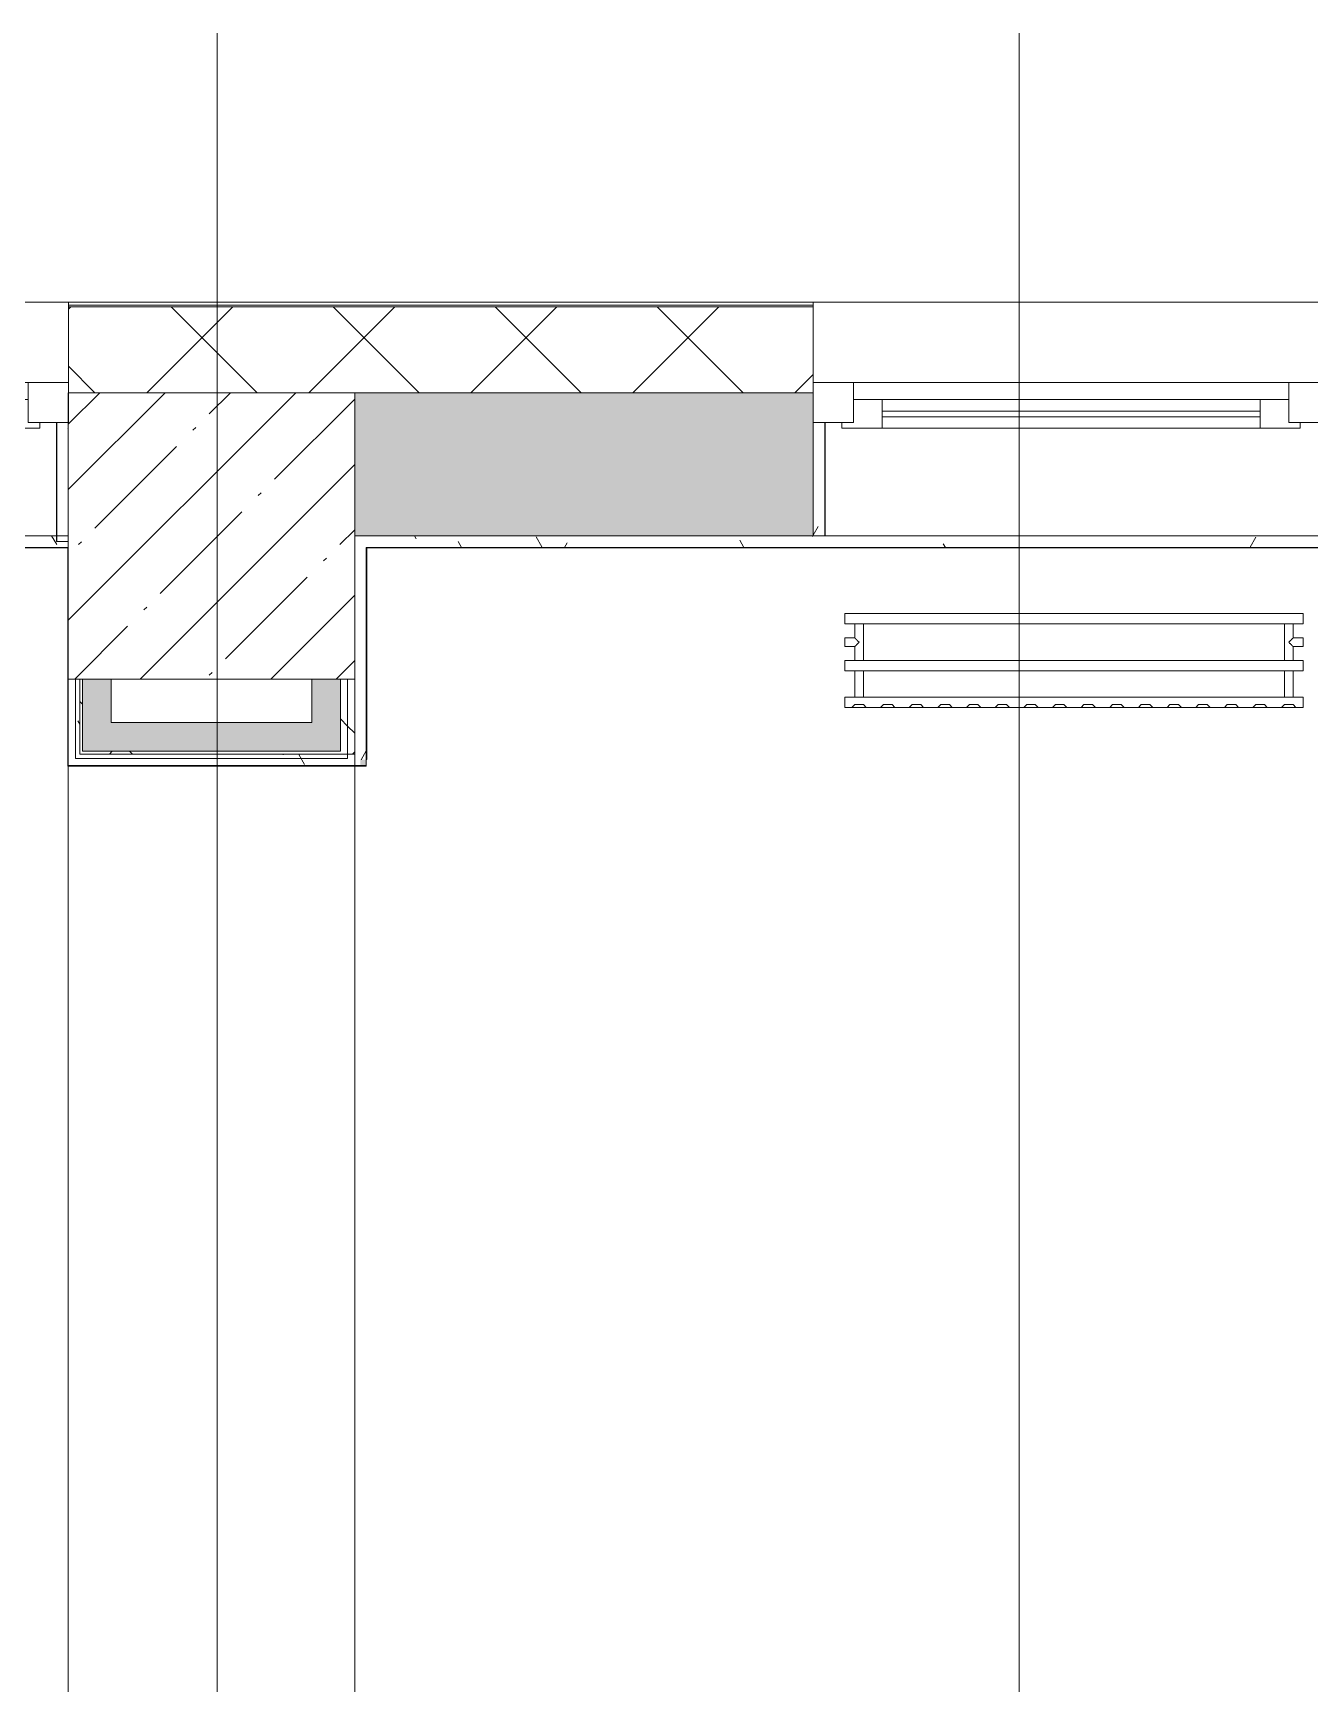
# Model space of a CAD drawing. Header units: millimetres. Extents: x -1113 to 415037, y -3642 to 354837.
# Drawn here: x 254261 to 256490, y 19145 to 22028 of the extents above; entities that cross this region are included whole.
import ezdxf

# ---------------------------------------------------------------- set-up
doc = ezdxf.new("R2010")
doc.units = ezdxf.units.MM
for name, color, linetype, lineweight in [('A-AREA-BNDY', 7, 'Continuous', 5), ('A-FLOR', 7, 'Continuous', 9), ('A-GLAZ', 7, 'Continuous', 9), ('A-GLAZ-1', 7, 'Continuous', 5), ('A-WALL', 7, 'Continuous', 5), ('I-WALL', 7, 'Continuous', 5), ('S-COLS', 7, 'Continuous', 9), ('S-COLS-1', 7, 'Continuous', 5), ('Оси', 7, 'Continuous', 9)]:
    doc.layers.add(name, color=color, linetype=linetype, lineweight=lineweight)
doc.layers.add('A-AREA-PATT-2', color=7, linetype='Continuous', lineweight=5, true_color=0xcde0ef, transparency=1)
for name, color, linetype, lineweight, true_color in [('A-WALL-1', 9, 'Continuous', 5, 0x808080), ('A-WALL-FNSH-1', 9, 'Continuous', 5, 0x808080), ('M-EQPM-1', 7, 'Continuous', 9, 0xb2b2b2)]:
    doc.layers.add(name, color=color, linetype=linetype, lineweight=lineweight, true_color=true_color)
pattern_1 = [(0, (148772.123, -1e-08), (243.84, 60.96), [20.117, -162.763, 20.117, -162.763, -975.36]), (0, (148772.123, -1e-08), (243.84, 60.96), [-365.76, 20.117, -345.643, 20.117, -162.763, -426.72]), (0, (148772.123, -1e-08), (243.84, 60.96), [-914.4, 20.117, -101.803, 20.117, -284.683]), (120, (148863.563, 30.48), (-174.71291, 180.691634), [20.117, -162.763, 20.117, -162.763, -975.36]), (120, (148863.563, 30.48), (-174.71291, 180.691634), [-365.76, 20.117, -345.643, 20.117, -162.763, -426.72]), (120, (148863.563, 30.48), (-174.71291, 180.691634), [-914.4, 20.117, -101.803, 20.117, -284.683]), (240, (148894.043, 152.4), (-69.12709, -241.651634), [20.117, -162.763, 20.117, -162.763, -975.36]), (240, (148894.043, 152.4), (-69.12709, -241.651634), [-365.76, 20.117, -345.643, 20.117, -162.763, -426.72]), (240, (148894.043, 152.4), (-69.12709, -241.651634), [-914.4, 20.117, -101.803, 20.117, -284.683])]
pattern_2 = [(45, (148772.12, -1e-08), (-212.132, 212.132), []), (135, (148772.12, -1e-08), (-212.132, -212.132), [])]

# ---------------------------------------------------------------- blocks, each defined once
blk = doc.blocks.new('120_Окно_СКБ_2Ст_Фрамуга сверху - 120_Окно_СКБ_2Ст_2300х2500_h_ ДОО-23103760-Объем проектирования 2 этажа')
at = {"layer": 'A-GLAZ'}
for p, q in [((-1150, -127), (-1150, -57)), ((-1150, -57), (-1080, -57)), ((-1080, -57), (-1080, -127)), ((520, -127), (520, -57)), ((520, -57), (590, -57)), ((590, -57), (590, -127)), ((1080, -127), (1080, -57)), ((1080, -57), (1150, -57)), ((1150, -57), (1150, -127)), ((520, -87), (-1080, -87)), ((-1080, -87), (-1080, -127)), ((-1030, -137), (-1030, -87)), ((470, -137), (470, -87)), ((520, -127), (520, -87)), ((1080, -87), (590, -87)), ((590, -87), (590, -127)), ((640, -137), (640, -87)), ((1030, -137), (1030, -87)), ((1080, -127), (1080, -87)), ((-1080, -127), (-1150, -127)), ((-1080, -127), (-1100, -127)), ((-1100, -127), (-1100, -137)), ((-1100, -137), (540, -137)), ((540, -137), (-1100, -137)), ((590, -127), (520, -127)), ((540, -127), (520, -127)), ((540, -137), (540, -127)), ((590, -127), (570, -127)), ((570, -127), (570, -137)), ((570, -137), (1100, -137)), ((1100, -137), (570, -137)), ((1150, -127), (1080, -127)), ((1100, -127), (1080, -127)), ((1100, -137), (1100, -127))]:
    blk.add_line(p, q, dxfattribs=at)
at = {"layer": 'A-GLAZ-1'}
for p, q in [((1150, -57), (-1150, -57)), ((-1080, -57), (1080, -57)), ((-1030, -107), (470, -107)), ((640, -107), (1030, -107)), ((-1130, -127), (-1100, -127)), ((470, -117), (-1030, -117)), ((540, -127), (570, -127)), ((540, -127), (570, -127)), ((1030, -117), (640, -117)), ((1100, -127), (1130, -127))]:
    blk.add_line(p, q, dxfattribs=at)
blk = doc.blocks.new('120_Окно_СКБ_1Ст - 120_Окно_СКБ_1Ст 900х2500_h_ с форточкой-V355-Объем проектирования 2 этажа')
at = {"layer": 'A-GLAZ'}
for p, q in [((-450, -127), (-450, -57)), ((-450, -57), (-380, -57)), ((-380, -57), (-380, -127)), ((380, -127), (380, -57)), ((380, -57), (450, -57)), ((450, -57), (450, -127)), ((380, -87), (-380, -87)), ((-380, -87), (-380, -127)), ((-330, -137), (-330, -87)), ((330, -137), (330, -87)), ((380, -127), (380, -87)), ((-380, -127), (-450, -127)), ((-380, -127), (-400, -127)), ((-400, -127), (-400, -137)), ((-400, -137), (400, -137)), ((400, -137), (-400, -137)), ((450, -127), (380, -127)), ((400, -127), (380, -127)), ((400, -137), (400, -127))]:
    blk.add_line(p, q, dxfattribs=at)
at = {"layer": 'A-GLAZ-1'}
for p, q in [((450, -57), (-450, -57)), ((-330, -107), (330, -107)), ((-430, -127), (-400, -127)), ((330, -117), (-330, -117)), ((400, -127), (430, -127))]:
    blk.add_line(p, q, dxfattribs=at)
blk = doc.blocks.new('BSC_Колонна _Прямоугольная - 500х500-23282986-Объем проектирования 2 этажа')
at = {"layer": 'S-COLS-1'}
h = blk.add_hatch(dxfattribs=at)
h.set_pattern_fill('FP_150', color=256, style=0, pattern_type=2)
h.set_pattern_definition([(45, (-105800, -21150), (-114.04925, 114.04925), []), (45, (-105685.95, -21150), (-114.04925, 114.04925), [201.613, -40.323, 6.706, -33.617])])
h.paths.add_polyline_path([(250, -250), (250, 250), (-250, 250), (-250, -250), (-168.7, -250)])
for p, q in [((250, 250), (-250, 250)), ((-250, 250), (-250, -250)), ((250, -250), (250, 250)), ((-250, -250), (250, -250))]:
    blk.add_line(p, q, dxfattribs=at)
blk = doc.blocks.new('radiator_prado_classic_z_tip_30_po exemplyaru - Classic Z Тип 30-300-V470-Объем проектирования 2 этажа')
at = {"layer": 'M-EQPM-1'}
for p, q in [((0, 228), (0, 210)), ((800, 228), (0, 228)), ((0, 210), (0, 228)), ((0, 228), (12.5, 228)), ((0, 210), (800, 210)), ((17.8, 210), (0, 210)), ((12.5, 228), (37.5, 228)), ((37.5, 228), (12.5, 228)), ((12.5, 228), (37.5, 228)), ((12.5, 228), (17.5, 223)), ((12.5, 228), (17.5, 223)), ((32.5, 223), (17.5, 223)), ((17.5, 223), (32.5, 223)), ((17.5, 210), (17.5, 164)), ((17.5, 210), (17.5, 164)), ((17.8, 210), (17.5, 210)), ((17.5, 210), (17.8, 210)), ((17.8, 210), (17.5, 210)), ((17.5, 210), (32.5, 210)), ((32.2, 210), (17.8, 210)), ((17.8, 210), (32.2, 210)), ((19.7, 210), (17.8, 210)), ((23.1, 210), (19.7, 210)), ((25, 210), (23.1, 210)), ((28.7, 210), (25, 210)), ((31.5, 210), (28.7, 210)), ((32.2, 210), (31.5, 210)), ((32.5, 210), (32.2, 210)), ((32.2, 210), (32.5, 210)), ((32.5, 210), (32.2, 210)), ((767.8, 210), (32.2, 210)), ((32.5, 223), (37.5, 228)), ((37.5, 228), (32.5, 223)), ((32.5, 164), (32.5, 210)), ((32.5, 164), (32.5, 210)), ((37.5, 228), (62.5, 228)), ((62.5, 228), (87.5, 228)), ((87.5, 228), (62.5, 228)), ((62.5, 228), (87.5, 228)), ((62.5, 228), (67.5, 223)), ((62.5, 228), (67.5, 223)), ((82.5, 223), (67.5, 223)), ((67.5, 223), (82.5, 223)), ((82.5, 223), (87.5, 228)), ((87.5, 228), (82.5, 223)), ((87.5, 228), (112.5, 228)), ((112.5, 228), (137.5, 228)), ((137.5, 228), (112.5, 228)), ((112.5, 228), (137.5, 228)), ((112.5, 228), (117.5, 223)), ((112.5, 228), (117.5, 223)), ((132.5, 223), (117.5, 223)), ((117.5, 223), (132.5, 223)), ((132.5, 223), (137.5, 228)), ((137.5, 228), (132.5, 223)), ((137.5, 228), (162.5, 228)), ((162.5, 228), (187.5, 228)), ((187.5, 228), (162.5, 228)), ((162.5, 228), (187.5, 228)), ((162.5, 228), (167.5, 223)), ((162.5, 228), (167.5, 223)), ((182.5, 223), (167.5, 223)), ((167.5, 223), (182.5, 223)), ((182.5, 223), (187.5, 228)), ((187.5, 228), (182.5, 223)), ((187.5, 228), (212.5, 228)), ((212.5, 228), (237.5, 228)), ((237.5, 228), (212.5, 228)), ((212.5, 228), (237.5, 228)), ((212.5, 228), (217.5, 223)), ((212.5, 228), (217.5, 223)), ((232.5, 223), (217.5, 223)), ((217.5, 223), (232.5, 223)), ((232.5, 223), (237.5, 228)), ((237.5, 228), (232.5, 223)), ((237.5, 228), (262.5, 228)), ((262.5, 228), (287.5, 228)), ((287.5, 228), (262.5, 228)), ((262.5, 228), (287.5, 228)), ((262.5, 228), (267.5, 223)), ((262.5, 228), (267.5, 223)), ((282.5, 223), (267.5, 223)), ((267.5, 223), (282.5, 223)), ((282.5, 223), (287.5, 228)), ((287.5, 228), (282.5, 223)), ((287.5, 228), (312.5, 228)), ((312.5, 228), (337.5, 228)), ((337.5, 228), (312.5, 228)), ((312.5, 228), (337.5, 228)), ((312.5, 228), (317.5, 223)), ((312.5, 228), (317.5, 223)), ((332.5, 223), (317.5, 223)), ((317.5, 223), (332.5, 223)), ((332.5, 223), (337.5, 228)), ((337.5, 228), (332.5, 223)), ((337.5, 228), (362.5, 228)), ((362.5, 228), (387.5, 228)), ((387.5, 228), (362.5, 228)), ((362.5, 228), (387.5, 228)), ((362.5, 228), (367.5, 223)), ((362.5, 228), (367.5, 223)), ((382.5, 223), (367.5, 223)), ((367.5, 223), (382.5, 223)), ((382.5, 223), (387.5, 228)), ((387.5, 228), (382.5, 223)), ((387.5, 228), (412.5, 228)), ((412.5, 228), (437.5, 228)), ((437.5, 228), (412.5, 228)), ((412.5, 228), (437.5, 228)), ((412.5, 228), (417.5, 223)), ((412.5, 228), (417.5, 223)), ((432.5, 223), (417.5, 223)), ((417.5, 223), (432.5, 223)), ((432.5, 223), (437.5, 228)), ((437.5, 228), (432.5, 223)), ((437.5, 228), (462.5, 228)), ((462.5, 228), (487.5, 228)), ((487.5, 228), (462.5, 228)), ((462.5, 228), (487.5, 228)), ((462.5, 228), (467.5, 223)), ((462.5, 228), (467.5, 223)), ((482.5, 223), (467.5, 223)), ((467.5, 223), (482.5, 223)), ((482.5, 223), (487.5, 228)), ((487.5, 228), (482.5, 223)), ((487.5, 228), (512.5, 228)), ((512.5, 228), (537.5, 228)), ((537.5, 228), (512.5, 228)), ((512.5, 228), (537.5, 228)), ((512.5, 228), (517.5, 223)), ((512.5, 228), (517.5, 223)), ((532.5, 223), (517.5, 223)), ((517.5, 223), (532.5, 223)), ((532.5, 223), (537.5, 228)), ((537.5, 228), (532.5, 223)), ((537.5, 228), (562.5, 228)), ((562.5, 228), (587.5, 228)), ((587.5, 228), (562.5, 228)), ((562.5, 228), (587.5, 228)), ((562.5, 228), (567.5, 223)), ((562.5, 228), (567.5, 223)), ((582.5, 223), (567.5, 223)), ((567.5, 223), (582.5, 223)), ((582.5, 223), (587.5, 228)), ((587.5, 228), (582.5, 223)), ((587.5, 228), (612.5, 228)), ((612.5, 228), (637.5, 228)), ((637.5, 228), (612.5, 228)), ((612.5, 228), (637.5, 228)), ((612.5, 228), (617.5, 223)), ((612.5, 228), (617.5, 223)), ((632.5, 223), (617.5, 223)), ((617.5, 223), (632.5, 223)), ((632.5, 223), (637.5, 228)), ((637.5, 228), (632.5, 223)), ((637.5, 228), (662.5, 228)), ((662.5, 228), (687.5, 228)), ((687.5, 228), (662.5, 228)), ((662.5, 228), (687.5, 228)), ((662.5, 228), (667.5, 223)), ((662.5, 228), (667.5, 223)), ((682.5, 223), (667.5, 223)), ((667.5, 223), (682.5, 223)), ((682.5, 223), (687.5, 228)), ((687.5, 228), (682.5, 223)), ((687.5, 228), (712.5, 228)), ((712.5, 228), (737.5, 228)), ((737.5, 228), (712.5, 228)), ((712.5, 228), (737.5, 228)), ((712.5, 228), (717.5, 223)), ((712.5, 228), (717.5, 223)), ((732.5, 223), (717.5, 223)), ((717.5, 223), (732.5, 223)), ((732.5, 223), (737.5, 228)), ((737.5, 228), (732.5, 223)), ((737.5, 228), (762.5, 228)), ((762.5, 228), (787.5, 228)), ((787.5, 228), (762.5, 228)), ((762.5, 228), (787.5, 228)), ((762.5, 228), (767.5, 223)), ((762.5, 228), (767.5, 223)), ((782.5, 223), (767.5, 223)), ((767.5, 223), (782.5, 223)), ((767.5, 210), (767.5, 164)), ((767.5, 210), (767.5, 164)), ((767.8, 210), (767.5, 210)), ((767.5, 210), (782.5, 210)), ((767.8, 210), (767.5, 210)), ((767.5, 210), (767.8, 210)), ((782.2, 210), (767.8, 210)), ((782.2, 210), (767.8, 210)), ((767.8, 210), (782.2, 210)), ((782.5, 210), (782.2, 210)), ((782.5, 210), (782.2, 210)), ((782.2, 210), (782.5, 210)), ((800, 210), (782.2, 210)), ((782.5, 223), (787.5, 228)), ((787.5, 228), (782.5, 223)), ((782.5, 164), (782.5, 210)), ((782.5, 164), (782.5, 210)), ((787.5, 228), (800, 228)), ((800, 210), (800, 228)), ((800, 228), (800, 210)), ((800, 164), (0, 164)), ((0, 164), (0, 146)), ((0, 146), (0, 164)), ((0, 164), (17.8, 164)), ((0, 146), (800, 146)), ((18.5, 146), (0, 146)), ((17.8, 164), (17.5, 164)), ((17.5, 164), (17.8, 164)), ((17.8, 164), (17.5, 164)), ((17.5, 164), (32.5, 164)), ((17.5, 146), (17.5, 121.5)), ((17.5, 146), (17.5, 121.5)), ((17.5, 146), (18.5, 146)), ((18.5, 146), (17.5, 146)), ((17.5, 146), (18.5, 146)), ((32.5, 146), (17.5, 146)), ((28.7, 164), (17.8, 164)), ((17.8, 164), (19.7, 164)), ((32.2, 164), (17.8, 164)), ((18.5, 146), (25, 146)), ((19.7, 146), (18.5, 146)), ((18.5, 146), (32.2, 146)), ((19.7, 164), (25, 164)), ((23.1, 146), (19.7, 146)), ((32.2, 146), (23.1, 146)), ((25, 164), (31.5, 164)), ((25, 146), (26.9, 146)), ((26.9, 146), (32.2, 146)), ((30.3, 164), (28.7, 164)), ((32.2, 164), (30.3, 164)), ((31.5, 164), (32.2, 164)), ((32.5, 164), (32.2, 164)), ((32.2, 164), (32.5, 164)), ((32.5, 164), (32.2, 164)), ((32.2, 164), (767.8, 164)), ((32.2, 146), (32.5, 146)), ((32.5, 146), (32.2, 146)), ((32.2, 146), (32.5, 146)), ((767.8, 146), (32.2, 146)), ((32.5, 82), (32.5, 146)), ((32.5, 82), (32.5, 146)), ((767.8, 164), (767.5, 164)), ((767.5, 164), (782.5, 164)), ((767.8, 164), (767.5, 164)), ((767.5, 164), (767.8, 164)), ((767.5, 146), (767.5, 82)), ((767.5, 146), (767.5, 82)), ((767.5, 146), (767.8, 146)), ((782.5, 146), (767.5, 146)), ((767.5, 146), (767.8, 146)), ((767.8, 146), (767.5, 146)), ((782.2, 164), (767.8, 164)), ((782.2, 164), (767.8, 164)), ((767.8, 164), (782.2, 164)), ((767.8, 146), (781.5, 146)), ((767.8, 146), (781.5, 146)), ((781.5, 146), (767.8, 146)), ((781.5, 146), (782.5, 146)), ((781.5, 146), (782.5, 146)), ((782.5, 146), (781.5, 146)), ((800, 146), (781.5, 146)), ((782.5, 164), (782.2, 164)), ((782.5, 164), (782.2, 164)), ((782.2, 164), (782.5, 164)), ((782.2, 164), (800, 164)), ((782.5, 121.5), (782.5, 146)), ((782.5, 121.5), (782.5, 146)), ((800, 146), (800, 164)), ((800, 164), (800, 146)), ((17.5, 121.5), (0, 121.5)), ((17.5, 121.5), (0, 121.5)), ((0, 121.5), (0, 120.5)), ((0, 106.5), (0, 121.5)), ((0, 120.5), (0, 107.5)), ((0, 120.5), (0, 119.3)), ((0, 114), (0, 120.5)), ((0, 120.5), (0, 120.5)), ((0, 119.3), (0, 117.8)), ((0, 117.8), (0, 114)), ((800, 121.5), (782.5, 121.5)), ((800, 121.5), (782.5, 121.5)), ((800, 121.5), (800, 106.5)), ((800, 120.5), (800, 121.5)), ((800, 121.5), (800, 120.5)), ((800, 120.5), (800, 121.5)), ((800, 107.5), (800, 120.5)), ((800, 120.5), (800, 107.5)), ((800, 107.5), (800, 120.5)), ((0, 114), (0, 110.3)), ((0, 107.5), (0, 114)), ((0, 110.3), (0, 108.7)), ((0, 108.7), (0, 107.5)), ((0, 107.5), (0, 106.5)), ((0, 107.5), (0, 107.5)), ((0, 106.5), (17.5, 106.5)), ((0, 106.5), (17.5, 106.5)), ((17.5, 106.5), (17.5, 82)), ((17.5, 106.5), (17.5, 82)), ((782.5, 82), (782.5, 106.5)), ((782.5, 106.5), (800, 106.5)), ((782.5, 82), (782.5, 106.5)), ((782.5, 106.5), (800, 106.5)), ((800, 106.5), (800, 107.5)), ((800, 107.5), (800, 106.5)), ((800, 106.5), (800, 107.5)), ((800, 82), (0, 82)), ((0, 82), (0, 64)), ((0, 64), (0, 82)), ((0, 82), (18.5, 82)), ((800, 64), (0, 64)), ((0, 64), (800, 64)), ((18.5, 82), (17.5, 82)), ((17.5, 82), (18.5, 82)), ((18.5, 82), (17.5, 82)), ((17.5, 82), (32.5, 82)), ((23.1, 82), (18.5, 82)), ((18.5, 82), (32.2, 82)), ((32.2, 82), (18.5, 82)), ((32.2, 82), (23.1, 82)), ((32.5, 82), (32.2, 82)), ((32.2, 82), (32.5, 82)), ((32.5, 82), (32.2, 82)), ((32.2, 82), (767.8, 82)), ((767.8, 82), (767.5, 82)), ((767.5, 82), (782.5, 82)), ((767.8, 82), (767.5, 82)), ((767.5, 82), (767.8, 82)), ((781.5, 82), (767.8, 82)), ((781.5, 82), (767.8, 82)), ((767.8, 82), (781.5, 82)), ((782.5, 82), (781.5, 82)), ((782.5, 82), (781.5, 82)), ((781.5, 82), (782.5, 82)), ((781.5, 82), (800, 82)), ((800, 64), (800, 82)), ((800, 82), (800, 64))]:
    blk.add_line(p, q, dxfattribs=at)
for points, knots in [([(18.5, 120.5), (18.4, 120.6), (18.3, 120.7), (18.1, 120.9), (17.9, 121.1), (17.8, 121.2), (17.7, 121.3), (17.5, 121.5), (17.5, 121.5), (17.5, 121.5)], [0.7142857, 0.7142857, 0.7142857, 0.7142857, 0.75, 0.7857143, 0.8214286, 0.8571429, 0.8928571, 0.9285714, 1, 1, 1, 1]), ([(17.5, 121.5), (17.5, 121.5), (17.5, 121.5), (17.7, 121.3), (17.8, 121.2), (17.9, 121.1), (18.1, 120.9), (18.3, 120.7), (18.4, 120.6), (18.5, 120.5)], [0, 0, 0, 0, 0.0714286, 0.1071429, 0.1428571, 0.1785714, 0.2142857, 0.25, 0.2857143, 0.2857143, 0.2857143, 0.2857143]), ([(17.5, 121.5), (17.5, 121.5), (17.5, 121.5), (17.7, 121.3), (17.8, 121.2), (17.9, 121.1), (18.1, 120.9), (18.3, 120.7), (18.4, 120.6), (18.5, 120.5)], [0, 0, 0, 0, 0.0714286, 0.1071429, 0.1428571, 0.1785714, 0.2142857, 0.25, 0.2857143, 0.2857143, 0.2857143, 0.2857143]), ([(25, 114), (24.5, 114.5), (23.6, 115.4), (22.4, 116.6), (21.6, 117.4), (21.1, 117.9), (20.8, 118.2), (20.5, 118.5), (20.2, 118.8), (19.8, 119.1), (19.6, 119.4), (19.3, 119.7), (19, 120), (18.7, 120.3), (18.5, 120.5), (18.3, 120.7), (18.1, 120.9), (17.9, 121.1), (17.8, 121.2), (17.7, 121.3), (17.5, 121.5), (17.5, 121.5), (17.5, 121.5)], [0, 0, 0, 0, 0.142857, 0.285714, 0.357143, 0.392857, 0.428571, 0.464286, 0.5, 0.535714, 0.571429, 0.607143, 0.642857, 0.678571, 0.714286, 0.75, 0.785714, 0.821429, 0.857143, 0.892857, 0.928571, 1, 1, 1, 1]), ([(19.6, 119.4), (19.7, 119.3), (19.9, 119.2), (20.3, 118.7), (20.7, 118.3), (21.1, 117.9), (21.6, 117.4), (21.9, 117.1), (22.1, 116.9)], [0.4285714, 0.4285714, 0.4285714, 0.4285714, 0.4642857, 0.5, 0.5714286, 0.6071429, 0.6428571, 0.7142857, 0.7142857, 0.7142857, 0.7142857]), ([(19.6, 119.4), (19.7, 119.3), (19.8, 119.1), (20.3, 118.7), (20.7, 118.3), (21.1, 117.9), (21.6, 117.4), (21.9, 117.1), (22.1, 116.9)], [0.4285714, 0.4285714, 0.4285714, 0.4285714, 0.4642857, 0.5, 0.5714286, 0.6071429, 0.6428571, 0.7142857, 0.7142857, 0.7142857, 0.7142857]), ([(22.1, 116.9), (21.9, 117.1), (21.6, 117.4), (21.1, 117.9), (20.9, 118.1), (20.8, 118.2)], [0.2857143, 0.2857143, 0.2857143, 0.2857143, 0.3571429, 0.3928571, 0.4285714, 0.4285714, 0.4285714, 0.4285714]), ([(775, 114), (775.5, 114.5), (776.4, 115.4), (777.6, 116.6), (778.4, 117.4), (778.9, 117.9), (779.2, 118.2), (779.5, 118.5), (779.8, 118.8), (780.1, 119.2), (780.4, 119.4), (780.7, 119.7), (781, 120), (781.3, 120.3), (781.5, 120.5), (781.7, 120.7), (781.9, 120.9), (782.1, 121.1), (782.2, 121.2), (782.3, 121.3), (782.5, 121.5), (782.5, 121.5), (782.5, 121.5)], [0, 0, 0, 0, 0.142857, 0.285714, 0.357143, 0.392857, 0.428571, 0.464286, 0.5, 0.535714, 0.571429, 0.607143, 0.642857, 0.678571, 0.714286, 0.75, 0.785714, 0.821429, 0.857143, 0.892857, 0.928571, 1, 1, 1, 1]), ([(780.4, 119.4), (780.3, 119.3), (780.1, 119.2), (779.7, 118.7), (779.3, 118.3), (778.9, 117.9), (778.4, 117.4), (778.1, 117.1), (777.9, 116.9)], [0.4285714, 0.4285714, 0.4285714, 0.4285714, 0.4642857, 0.5, 0.5714286, 0.6071429, 0.6428571, 0.7142857, 0.7142857, 0.7142857, 0.7142857]), ([(780.4, 119.4), (780.3, 119.3), (780.1, 119.2), (779.7, 118.7), (779.3, 118.3), (778.9, 117.9), (778.4, 117.4), (778.1, 117.1), (777.9, 116.9)], [0.4285714, 0.4285714, 0.4285714, 0.4285714, 0.4642857, 0.5, 0.5714286, 0.6071429, 0.6428571, 0.7142857, 0.7142857, 0.7142857, 0.7142857]), ([(777.9, 116.9), (778.1, 117.1), (778.4, 117.4), (778.9, 117.9), (779.2, 118.2), (779.5, 118.5), (779.8, 118.8), (780.1, 119.2), (780.3, 119.3), (780.4, 119.4)], [0.2857143, 0.2857143, 0.2857143, 0.2857143, 0.3571429, 0.3928571, 0.4285714, 0.4642857, 0.5, 0.5357143, 0.5714286, 0.5714286, 0.5714286, 0.5714286]), ([(782.5, 121.5), (782.5, 121.5), (782.5, 121.5), (782.3, 121.3), (782.2, 121.2), (782.1, 121.1), (781.9, 120.9), (781.7, 120.7), (781.6, 120.6), (781.5, 120.5)], [0, 0, 0, 0, 0.0714286, 0.1071429, 0.1428571, 0.1785714, 0.2142857, 0.25, 0.2857143, 0.2857143, 0.2857143, 0.2857143]), ([(782.5, 121.5), (782.5, 121.5), (782.5, 121.5), (782.3, 121.3), (782.2, 121.2), (782.1, 121.1), (781.9, 120.9), (781.7, 120.7), (781.6, 120.6), (781.5, 120.5)], [0, 0, 0, 0, 0.0714286, 0.1071429, 0.1428571, 0.1785714, 0.2142857, 0.25, 0.2857143, 0.2857143, 0.2857143, 0.2857143]), ([(781.5, 120.5), (781.6, 120.6), (781.7, 120.7), (781.9, 120.9), (782.1, 121.1), (782.2, 121.2), (782.3, 121.3), (782.5, 121.5), (782.5, 121.5), (782.5, 121.5)], [0.7142857, 0.7142857, 0.7142857, 0.7142857, 0.75, 0.7857143, 0.8214286, 0.8571429, 0.8928571, 0.9285714, 1, 1, 1, 1]), ([(17.5, 106.5), (17.5, 106.5), (17.5, 106.5), (17.7, 106.7), (17.8, 106.8), (17.9, 106.9), (18.1, 107.1), (18.3, 107.3), (18.5, 107.5), (18.7, 107.7), (19, 108), (19.3, 108.3), (19.6, 108.6), (19.8, 108.9), (20.3, 109.3), (20.7, 109.7), (21.1, 110.1), (21.6, 110.6), (22.4, 111.4), (23.6, 112.6), (24.5, 113.5), (25, 114)], [0, 0, 0, 0, 0.071429, 0.107143, 0.142857, 0.178571, 0.214286, 0.25, 0.285714, 0.321429, 0.357143, 0.392857, 0.428571, 0.464286, 0.5, 0.571429, 0.607143, 0.642857, 0.714286, 0.857143, 1, 1, 1, 1]), ([(17.5, 106.5), (17.5, 106.5), (17.5, 106.5), (17.7, 106.7), (17.8, 106.8), (17.9, 106.9), (18.1, 107.1), (18.3, 107.3), (18.4, 107.4), (18.5, 107.5)], [0, 0, 0, 0, 0.0714286, 0.1071429, 0.1428571, 0.1785714, 0.2142857, 0.25, 0.2857143, 0.2857143, 0.2857143, 0.2857143]), ([(18.5, 107.5), (18.4, 107.4), (18.3, 107.3), (18.1, 107.1), (17.9, 106.9), (17.8, 106.8), (17.7, 106.7), (17.5, 106.5), (17.5, 106.5), (17.5, 106.5)], [0.7142857, 0.7142857, 0.7142857, 0.7142857, 0.75, 0.7857143, 0.8214286, 0.8571429, 0.8928571, 0.9285714, 1, 1, 1, 1]), ([(18.5, 107.5), (18.4, 107.4), (18.3, 107.3), (18.1, 107.1), (17.9, 106.9), (17.8, 106.8), (17.7, 106.7), (17.5, 106.5), (17.5, 106.5), (17.5, 106.5)], [0.7142857, 0.7142857, 0.7142857, 0.7142857, 0.75, 0.7857143, 0.8214286, 0.8571429, 0.8928571, 0.9285714, 1, 1, 1, 1]), ([(19.6, 108.6), (19.7, 108.7), (19.9, 108.8), (20.3, 109.3), (20.7, 109.7), (21.1, 110.1), (21.6, 110.6), (21.9, 110.9), (22.1, 111.1)], [0.4285714, 0.4285714, 0.4285714, 0.4285714, 0.4642857, 0.5, 0.5714286, 0.6071429, 0.6428571, 0.7142857, 0.7142857, 0.7142857, 0.7142857]), ([(22.1, 111.1), (21.9, 110.9), (21.6, 110.6), (21.1, 110.1), (20.8, 109.8), (20.5, 109.5), (20.2, 109.2), (19.8, 108.9), (19.7, 108.7), (19.6, 108.6)], [0.2857143, 0.2857143, 0.2857143, 0.2857143, 0.3571429, 0.3928571, 0.4285714, 0.4642857, 0.5, 0.5357143, 0.5714286, 0.5714286, 0.5714286, 0.5714286]), ([(22.1, 111.1), (21.9, 110.9), (21.6, 110.6), (21.1, 110.1), (20.9, 109.9), (20.8, 109.8)], [0.2857143, 0.2857143, 0.2857143, 0.2857143, 0.3571429, 0.3928571, 0.4285714, 0.4285714, 0.4285714, 0.4285714]), ([(782.5, 106.5), (782.5, 106.5), (782.5, 106.5), (782.3, 106.7), (782.2, 106.8), (782.1, 106.9), (781.9, 107.1), (781.7, 107.3), (781.5, 107.5), (781.3, 107.7), (781, 108), (780.7, 108.3), (780.4, 108.6), (780.1, 108.8), (779.7, 109.3), (779.3, 109.7), (778.9, 110.1), (778.4, 110.6), (777.6, 111.4), (776.4, 112.6), (775.5, 113.5), (775, 114)], [0, 0, 0, 0, 0.071429, 0.107143, 0.142857, 0.178571, 0.214286, 0.25, 0.285714, 0.321429, 0.357143, 0.392857, 0.428571, 0.464286, 0.5, 0.571429, 0.607143, 0.642857, 0.714286, 0.857143, 1, 1, 1, 1]), ([(777.9, 111.1), (778.1, 110.9), (778.4, 110.6), (778.9, 110.1), (779.2, 109.8), (779.5, 109.5), (779.8, 109.2), (780.1, 108.8), (780.3, 108.7), (780.4, 108.6)], [0.2857143, 0.2857143, 0.2857143, 0.2857143, 0.3571429, 0.3928571, 0.4285714, 0.4642857, 0.5, 0.5357143, 0.5714286, 0.5714286, 0.5714286, 0.5714286]), ([(777.9, 111.1), (778.1, 110.9), (778.4, 110.6), (778.9, 110.1), (779.2, 109.8), (779.5, 109.5), (779.8, 109.2), (780.1, 108.8), (780.3, 108.7), (780.4, 108.6)], [0.2857143, 0.2857143, 0.2857143, 0.2857143, 0.3571429, 0.3928571, 0.4285714, 0.4642857, 0.5, 0.5357143, 0.5714286, 0.5714286, 0.5714286, 0.5714286]), ([(780.4, 108.6), (780.3, 108.7), (780.1, 108.8), (779.7, 109.3), (779.3, 109.7), (778.9, 110.1), (778.4, 110.6), (778.1, 110.9), (777.9, 111.1)], [0.4285714, 0.4285714, 0.4285714, 0.4285714, 0.4642857, 0.5, 0.5714286, 0.6071429, 0.6428571, 0.7142857, 0.7142857, 0.7142857, 0.7142857]), ([(781.5, 107.5), (781.6, 107.4), (781.7, 107.3), (781.9, 107.1), (782.1, 106.9), (782.2, 106.8), (782.3, 106.7), (782.5, 106.5), (782.5, 106.5), (782.5, 106.5)], [0.7142857, 0.7142857, 0.7142857, 0.7142857, 0.75, 0.7857143, 0.8214286, 0.8571429, 0.8928571, 0.9285714, 1, 1, 1, 1]), ([(781.5, 107.5), (781.6, 107.4), (781.7, 107.3), (781.9, 107.1), (782.1, 106.9), (782.2, 106.8), (782.3, 106.7), (782.5, 106.5), (782.5, 106.5), (782.5, 106.5)], [0.7142857, 0.7142857, 0.7142857, 0.7142857, 0.75, 0.7857143, 0.8214286, 0.8571429, 0.8928571, 0.9285714, 1, 1, 1, 1]), ([(782.5, 106.5), (782.5, 106.5), (782.5, 106.5), (782.3, 106.7), (782.2, 106.8), (782.1, 106.9), (781.9, 107.1), (781.7, 107.3), (781.6, 107.4), (781.5, 107.5)], [0, 0, 0, 0, 0.0714286, 0.1071429, 0.1428571, 0.1785714, 0.2142857, 0.25, 0.2857143, 0.2857143, 0.2857143, 0.2857143])]:
    blk.add_open_spline(points, degree=3, knots=knots, dxfattribs=at)
for points in [[(19.6, 119.4), (19.5, 119.5), (19.3, 119.7), (19, 120), (18.7, 120.3), (18.6, 120.4), (18.5, 120.5)], [(18.5, 120.5), (18.6, 120.4), (18.7, 120.3), (19, 120), (19.3, 119.7), (19.5, 119.5), (19.6, 119.4)], [(18.5, 120.5), (18.6, 120.4), (18.7, 120.3), (19, 120), (19.3, 119.7), (19.5, 119.5), (19.6, 119.4)], [(20.8, 118.2), (20.7, 118.3), (20.5, 118.5), (20.2, 118.8), (19.9, 119.2), (19.7, 119.3), (19.6, 119.4)], [(25, 114), (24.5, 114.5), (23.6, 115.4), (22.6, 116.4), (22.1, 116.9)], [(22.1, 116.9), (22.6, 116.4), (23.6, 115.4), (24.5, 114.5), (25, 114)], [(22.1, 116.9), (22.6, 116.4), (23.6, 115.4), (24.5, 114.5), (25, 114)], [(777.9, 116.9), (777.4, 116.4), (776.4, 115.4), (775.5, 114.5), (775, 114)], [(777.9, 116.9), (777.4, 116.4), (776.4, 115.4), (775.5, 114.5), (775, 114)], [(775, 114), (775.5, 114.5), (776.4, 115.4), (777.4, 116.4), (777.9, 116.9)], [(781.5, 120.5), (781.4, 120.4), (781.3, 120.3), (781, 120), (780.7, 119.7), (780.5, 119.5), (780.4, 119.4)], [(781.5, 120.5), (781.4, 120.4), (781.3, 120.3), (781, 120), (780.7, 119.7), (780.5, 119.5), (780.4, 119.4)], [(780.4, 119.4), (780.5, 119.5), (780.7, 119.7), (781, 120), (781.3, 120.3), (781.4, 120.4), (781.5, 120.5)], [(18.5, 107.5), (18.6, 107.6), (18.7, 107.7), (19, 108), (19.3, 108.3), (19.5, 108.5), (19.6, 108.6)], [(19.6, 108.6), (19.5, 108.5), (19.3, 108.3), (19, 108), (18.7, 107.7), (18.6, 107.6), (18.5, 107.5)], [(19.6, 108.6), (19.5, 108.5), (19.3, 108.3), (19, 108), (18.7, 107.7), (18.6, 107.6), (18.5, 107.5)], [(20.8, 109.8), (20.7, 109.7), (20.5, 109.5), (20.2, 109.2), (19.9, 108.8), (19.7, 108.7), (19.6, 108.6)], [(22.1, 111.1), (22.6, 111.6), (23.6, 112.6), (24.5, 113.5), (25, 114)], [(25, 114), (24.5, 113.5), (23.6, 112.6), (22.6, 111.6), (22.1, 111.1)], [(25, 114), (24.5, 113.5), (23.6, 112.6), (22.6, 111.6), (22.1, 111.1)], [(775, 114), (775.5, 113.5), (776.4, 112.6), (777.4, 111.6), (777.9, 111.1)], [(775, 114), (775.5, 113.5), (776.4, 112.6), (777.4, 111.6), (777.9, 111.1)], [(777.9, 111.1), (777.4, 111.6), (776.4, 112.6), (775.5, 113.5), (775, 114)], [(780.4, 108.6), (780.5, 108.5), (780.7, 108.3), (781, 108), (781.3, 107.7), (781.4, 107.6), (781.5, 107.5)], [(780.4, 108.6), (780.5, 108.5), (780.7, 108.3), (781, 108), (781.3, 107.7), (781.4, 107.6), (781.5, 107.5)], [(781.5, 107.5), (781.4, 107.6), (781.3, 107.7), (781, 108), (780.7, 108.3), (780.5, 108.5), (780.4, 108.6)]]:
    blk.add_open_spline(points, degree=3, dxfattribs=at)

msp = doc.modelspace()

# ---------------------------------------------------------------- hatches: boundary and pattern name
at = {"layer": 'A-AREA-PATT-2'}
h = msp.add_hatch(color=256, dxfattribs=at)
h.paths.add_polyline_path([(254302.1, 13557), (254312.1, 13557), (254312.1, 13980), (254302.1, 13980), (254302.1, 13557.8)])
h.paths.add_polyline_path([(258616.6, 13625.5), (258616.6, 14005.5), (259596.6, 14005.5), (259596.6, 14011), (258611.1, 14011), (258611.1, 13631), (258323.1, 13631), (258323.1, 14011), (254302.1, 14011), (254302.1, 14000), (254312.1, 14001.5), (254312.1, 14005.5), (258302.1, 14005.5), (258302.1, 13625.5), (258611.1, 13625.5)])
h.paths.add_polyline_path([(259112.1, 20309), (259601.6, 20309), (259601.1, 20319), (259112.1, 20319)])
h.paths.add_polyline_path([(254832.6, 20749), (254842.1, 20749), (254842.1, 20759.5), (254832.1, 20759), (254832.1, 20749)])
at = {"layer": 'A-WALL'}
h = msp.add_hatch(dxfattribs=at)
h.set_pattern_fill('FP_24', color=256, style=0, pattern_type=2)
h.set_pattern_definition([(45, (148772.12, -1e-08), (-141.42136, 141.42136), []), (135, (148772.12, -1e-08), (-141.42136, -141.42136), [])])
h.paths.add_polyline_path([(259122.1, 21400), (260022.1, 21400), (260022.1, 21550), (258722.6, 21550), (258722.6, 21400)])
h.paths.add_polyline_path([(254322.3, 21400), (255622.6, 21400), (255622.6, 21550), (254322.3, 21550)])
h.paths.add_polyline_path([(257822.6, 21400), (257822.6, 21550), (256522.6, 21550), (256522.6, 21400), (257294.4, 21400)])
h.paths.add_polyline_path([(252022.3, 21400), (252022.3, 21550), (250822.1, 21550), (250822.1, 21400)])
h.paths.add_polyline_path([(249847.1, 21400), (249922.1, 21400), (249922.1, 21550), (245382.1, 21550), (245382.1, 21400), (249637.1, 21400)])
h.paths.add_polyline_path([(242082.1, 21400), (242082.1, 21550), (241832.1, 21550), (241832.1, 21400)])
h.paths.add_polyline_path([(266689.9, 21400), (268022.3, 21400), (268022.3, 21550), (266672.6, 21550), (266672.6, 21400)])
h.paths.add_polyline_path([(264521.7, 21400), (265772.6, 21400), (265772.6, 21550), (264372.6, 21550), (264372.6, 21400)])
h.paths.add_polyline_path([(260922.1, 21400), (262072.6, 21400), (262072.6, 21550), (260922.1, 21550)])
h.paths.add_polyline_path([(273602.1, 21400), (274002.1, 21400), (274002.1, 21550), (268922.3, 21550), (268922.3, 21400), (272471.8, 21400)])
at = {"layer": 'I-WALL'}
h = msp.add_hatch(dxfattribs=at)
h.set_pattern_fill('FP_1', color=256, style=0, pattern_type=2)
h.set_pattern_definition([(45, (148772.12, -1e-08), (-114.04925, 114.04925), []), (45, (148886.17, -1e-08), (-114.04925, 114.04925), [201.612, -40.322, 6.706, -33.617])])
h.paths.add_polyline_path([(259122.1, 21150), (259122.1, 21400), (258722.6, 21400), (258722.6, 21150), (259117.2, 21150)])
h.paths.add_polyline_path([(257294.4, 21150), (257822.6, 21150), (257822.6, 21400), (256522.6, 21400), (256522.6, 21150), (257242.1, 21150)])
h.paths.add_polyline_path([(249344.3, 21150), (249352.1, 21150), (249352.1, 21400), (249332.1, 21400), (249332.1, 21150)])
h.paths.add_polyline_path([(269982.1, 21150), (269982.1, 21400), (269622.1, 21400), (269622.1, 21150)])
h.paths.add_polyline_path([(249572.1, 21150), (249922.1, 21150), (249922.1, 21400), (249572.1, 21400), (249572.1, 21391.7)])
h.paths.add_polyline_path([(268022.3, 21150), (268022.3, 21400), (266672.6, 21400), (266672.6, 21150), (267412.6, 21150)])
h.paths.add_polyline_path([(265772.6, 21150), (265772.6, 21400), (264872.6, 21400), (264872.6, 21150), (265244.4, 21150)])
h.paths.add_polyline_path([(252022.3, 21150), (252022.3, 21400), (250822.1, 21400), (250822.1, 21150)])
h.paths.add_polyline_path([(260922.1, 21150), (262072.6, 21150), (262072.6, 21400), (260922.1, 21400)])
h.paths.add_polyline_path([(254822.1, 21150), (255622.6, 21150), (255622.6, 21400), (254822.1, 21400)])
h.paths.add_polyline_path([(259822.1, 21150), (260022.1, 21150), (260022.1, 21400), (259822.1, 21400), (259822.1, 21275)])
h = msp.add_hatch(dxfattribs=at)
h.set_pattern_fill('FP_191', color=256, style=0, pattern_type=2)
h.set_pattern_definition(pattern_1)
h.paths.add_polyline_path([(254302.3, 21150), (254322.1, 21150), (254322.1, 21348), (254302.3, 21348)])
h = msp.add_hatch(dxfattribs=at)
h.set_pattern_fill('FP_191', color=256, style=0, pattern_type=2)
h.set_pattern_definition(pattern_1)
h.paths.add_polyline_path([(255622.6, 21150), (255642.6, 21150), (255642.6, 21348), (255622.6, 21348), (255622.6, 21296.2)])
h = msp.add_hatch(dxfattribs=at)
h.set_pattern_fill('FP_191', color=256, style=0, pattern_type=2)
h.set_pattern_definition(pattern_1)
h.paths.add_polyline_path([(254321.1, 21130), (254322.1, 21150), (249922.1, 21150), (249943.1, 21130), (254102.1, 21130)])
h.paths.add_polyline_path([(249942.1, 21130), (249922.1, 21150), (249922.1, 21130)])
h = msp.add_hatch(dxfattribs=at)
h.set_pattern_fill('FP_191', color=256, style=0, pattern_type=2)
h.set_pattern_definition(pattern_1)
h.paths.add_polyline_path([(254822.1, 21150), (254843.1, 21130), (256922.1, 21130), (256922.1, 21150), (255126.2, 21150)])
h.paths.add_polyline_path([(254822.1, 21130), (254842.1, 21130), (254822.1, 21150), (254822.1, 21143.6)])
h = msp.add_hatch(dxfattribs=at)
h.set_pattern_fill('FP_191', color=256, style=0, pattern_type=2)
h.set_pattern_definition(pattern_1)
h.paths.add_polyline_path([(254832.1, 20749), (254842.1, 20749), (254842.1, 21130), (254822.1, 21130), (254822.1, 20749)])
h = msp.add_hatch(dxfattribs=at)
h.set_pattern_fill('FP_191', color=256, style=0, pattern_type=2)
h.set_pattern_definition(pattern_1)
h.paths.add_polyline_path([(254342.1, 20769), (254342.1, 20900), (254322.1, 20900), (254322.1, 20769)])
h = msp.add_hatch(dxfattribs=at)
h.set_pattern_fill('FP_192', color=256, style=0, pattern_type=2)
h.set_pattern_definition(pattern_2)
h.paths.add_polyline_path([(254334.6, 20761.5), (254342.1, 20769), (254334.6, 20769)])
h.paths.add_polyline_path([(254342.1, 20769), (254347.1, 20769), (254347.1, 20900), (254342.1, 20900), (254342.1, 20774)])
for points in [[(254347.1, 20774), (254397.1, 20774), (254397.1, 20900), (254347.1, 20900), (254347.1, 20824)], [(254797.1, 20824), (254797.1, 20900), (254747.1, 20900), (254747.1, 20824)], [(254797.1, 20774), (254797.1, 20824), (254397.1, 20824), (254397.1, 20774), (254403.4, 20774)]]:
    msp.add_hatch(color=256, dxfattribs=at).paths.add_polyline_path(points)
h = msp.add_hatch(dxfattribs=at)
h.set_pattern_fill('FP_192', color=256, style=0, pattern_type=2)
h.set_pattern_definition(pattern_2)
h.paths.add_polyline_path([(254797.1, 20774), (254809.6, 20774.4), (254809.6, 20900), (254797.1, 20900), (254797.1, 20824)])
h = msp.add_hatch(dxfattribs=at)
h.set_pattern_fill('FP_192', color=256, style=0, pattern_type=2)
h.set_pattern_definition(pattern_2)
h.paths.add_polyline_path([(254822.1, 20769), (254822.1, 20900), (254809.6, 20900), (254809.6, 20769), (254817.1, 20769)])
h = msp.add_hatch(dxfattribs=at)
h.set_pattern_fill('FP_191', color=256, style=0, pattern_type=2)
h.set_pattern_definition(pattern_1)
h.paths.add_polyline_path([(254822.1, 20749), (254822.1, 20769), (254342.1, 20769), (254322.1, 20749), (254811.3, 20749)])
h = msp.add_hatch(dxfattribs=at)
h.set_pattern_fill('FP_192', color=256, style=0, pattern_type=2)
h.set_pattern_definition(pattern_2)
h.paths.add_polyline_path([(254747.1, 20769), (254809.6, 20769), (254809.6, 20774), (254347.1, 20774), (254347.1, 20769), (254637.1, 20769)])

# ---------------------------------------------------------------- linework, layer by layer
at = {"layer": 'A-AREA-BNDY', "flags": 128}
msp.add_lwpolyline([(249893.1, 13557), (254302.1, 13557), (254302.1, 14011), (258312.1, 14011), (258312.1, 13631), (258611.1, 13631), (258611.1, 14011), (259601.1, 14011), (259601.1, 20309), (259101.1, 20309), (259101.1, 21129), (257263.1, 21129), (257263.1, 20748), (256901.1, 20748), (256901.1, 21129), (254843.1, 21129), (254843.1, 20879.5), (254843.1, 20759.5), (254842.1, 20759.5), (254842.1, 20748), (254321.1, 20748), (254321.1, 21129), (249943.1, 21129)], dxfattribs=at)
at = {"layer": 'A-FLOR'}
for p, q in [((254322.1, 21140), (254322.1, 14010.9)), ((254843.1, 21130), (256901.1, 21130)), ((254397.1, 20900), (254747.1, 20900)), ((254322.1, 20749), (254822.1, 20749)), ((254822.1, 20749), (254822.1, 14011))]:
    msp.add_line(p, q, dxfattribs=at)
at = {"layer": 'A-WALL'}
for p, q in [((252022.3, 21558), (254322.3, 21558)), ((255622.6, 21553), (254322.3, 21553)), ((255622.6, 21550), (254322.3, 21550)), ((255622.6, 21558), (256522.6, 21558)), ((255622.6, 21400), (254822.1, 21400)), ((254842.1, 21129), (254842.1, 21130)), ((254842.1, 21130), (254843.1, 21130)), ((254334.6, 20761.5), (254334.6, 20900)), ((254347.1, 20774), (254347.1, 20900)), ((254797.1, 20900), (254797.1, 20774)), ((254809.6, 20900), (254809.6, 20761.5)), ((254809.6, 20761.5), (254334.6, 20761.5)), ((254797.1, 20774), (254347.1, 20774)), ((254842.1, 20759.5), (254842.1, 20749))]:
    msp.add_line(p, q, dxfattribs=at)
at = {"layer": 'A-WALL-1'}
for p, q in [((254322.3, 21550), (254322.3, 21400)), ((255622.6, 21550), (255622.6, 21150)), ((254322.1, 21348), (254302.3, 21348)), ((254302.3, 21348), (254302.3, 21140)), ((255642.6, 21348), (255622.6, 21348)), ((255642.6, 21150), (255642.6, 21348)), ((249572.1, 21150), (254322.1, 21150)), ((254302.3, 21140), (254322.1, 21140)), ((259102.1, 21150), (254822.1, 21150)), ((249942.1, 21130), (254322.1, 21130)), ((254342.1, 20769), (254342.1, 20900)), ((254397.1, 20824), (254397.1, 20900)), ((254747.1, 20900), (254747.1, 20824)), ((254822.1, 20900), (254822.1, 20749)), ((254747.1, 20824), (254397.1, 20824)), ((254822.1, 20769), (254342.1, 20769)), ((254822.1, 20749), (254842.1, 20749))]:
    msp.add_line(p, q, dxfattribs=at)
at = {"layer": 'A-WALL-FNSH-1'}
for p, q in [((255622.6, 21558), (254322.3, 21558)), ((254322.3, 21558), (254322.3, 21550)), ((255622.6, 21550), (255622.6, 21558)), ((254302.3, 21348), (254301.3, 21348)), ((254301.3, 21348), (254301.3, 21140)), ((255643.6, 21348), (255642.6, 21348)), ((255643.6, 21150), (255643.6, 21348)), ((254301.3, 21140), (254302.3, 21140)), ((254321.1, 21130), (254321.1, 20748)), ((254842.1, 21129), (255622.6, 21129)), ((254842.1, 21129), (254842.1, 20759.5)), ((254843.1, 20759.5), (254843.1, 21129)), ((255622.6, 21129), (255622.6, 21130)), ((254842.1, 20879.5), (254843.1, 20879.5)), ((254321.1, 20748), (254842.1, 20748)), ((254842.1, 20759.5), (254843.1, 20759.5)), ((254842.1, 20748), (254842.1, 20749))]:
    msp.add_line(p, q, dxfattribs=at)
at = {"layer": 'I-WALL'}
for p, q in [((254322.1, 21129), (252022.3, 21129)), ((256522.6, 21129), (255622.6, 21129))]:
    msp.add_line(p, q, dxfattribs=at)
at = {"layer": 'Оси'}
for points in [[(254582.1, -1906.3), (254582.1, 3093.7), (254582.1, 17028.3), (254582.1, 22028.3)], [(255982.1, -1906.3), (255982.1, 3093.7), (255982.1, 17028.3), (255982.1, 22028.3)]]:
    msp.add_lwpolyline(points, dxfattribs=at)

# ---------------------------------------------------------------- block references
at = {"layer": 'A-GLAZ', "color": 3}
for name, p in [('120_Окно_СКБ_2Ст_Фрамуга сверху - 120_Окно_СКБ_2Ст_2300х2500_h_ ДОО-23103760-Объем проектирования 2 этажа', (253172.3, 21475)), ('120_Окно_СКБ_1Ст - 120_Окно_СКБ_1Ст 900х2500_h_ с форточкой-V355-Объем проектирования 2 этажа', (256072.6, 21475))]:
    msp.add_blockref(name, p, dxfattribs=at)
at = {"layer": 'M-EQPM-1', "rotation": 180}
msp.add_blockref('radiator_prado_classic_z_tip_30_po exemplyaru - Classic Z Тип 30-300-V470-Объем проектирования 2 этажа', (256477.6, 21078.3), dxfattribs=at)
at = {"layer": 'S-COLS'}
msp.add_blockref('BSC_Колонна _Прямоугольная - 500х500-23282986-Объем проектирования 2 этажа', (254572.1, 21150), dxfattribs=at)

doc.saveas('drawing.dxf')
